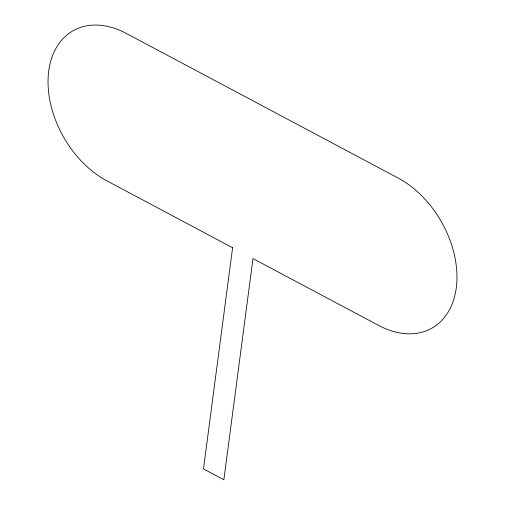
<?xml version="1.0" encoding="UTF-8"?>
<svg xmlns="http://www.w3.org/2000/svg" width="505" height="505" viewBox="0 0 505 505"><rect width="100%" height="100%" fill="white"/><g stroke="black" fill="none" stroke-linecap="round" stroke-linejoin="round"><path stroke-width="0.76" d="M232.603 247.74L203.49 468.911L223.866 479.75L252.986 258.585L378.649 325.435A87.971 60.909 60.2 0 0 456.28 287.85A87.971 60.909 60.2 0 0 398.06 177.994L126.351 33.444A87.971 60.909 60.2 0 0 48.72 71.028A87.971 60.909 60.2 0 0 106.94 180.885L232.603 247.74"/></g></svg>
